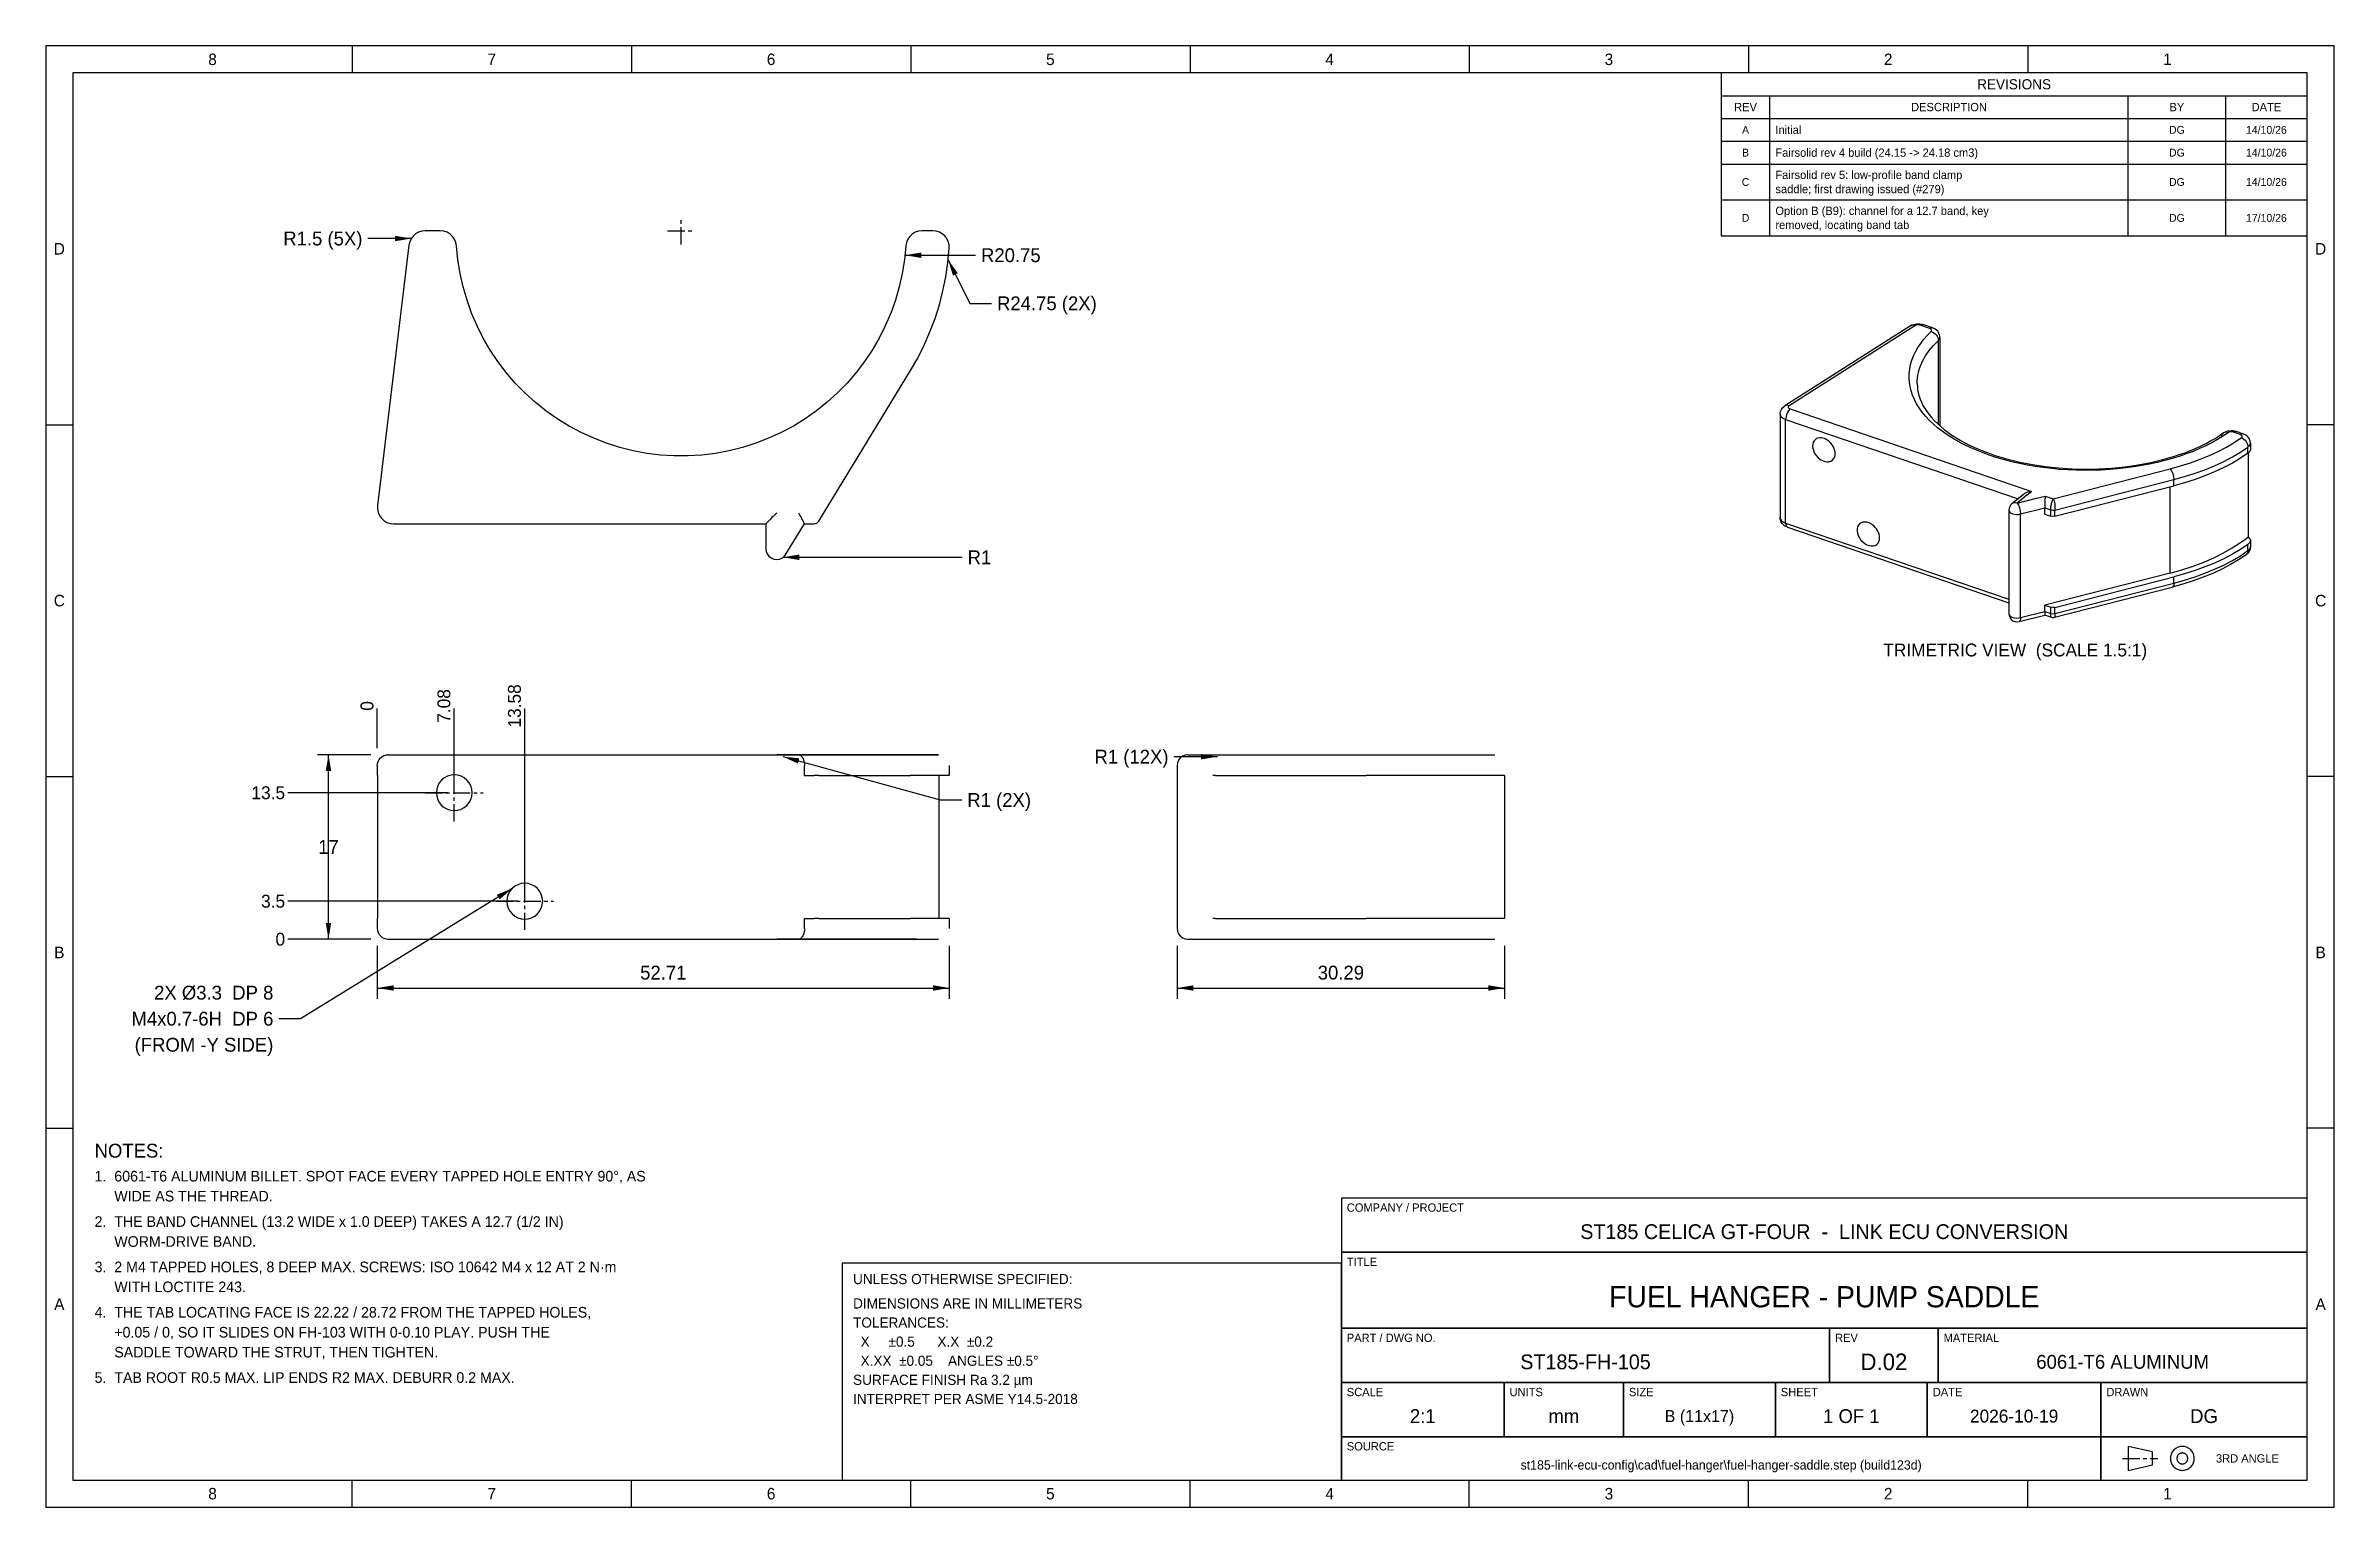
# Model space of a CAD drawing. Header units: millimetres. Extents: x 5 to 427, y 5 to 274.
import ezdxf
from ezdxf.enums import TextEntityAlignment as Align

# ---------------------------------------------------------------- set-up
doc = ezdxf.new("R2010")
doc.units = ezdxf.units.MM
doc.linetypes.add('CENTER', pattern=[5.08, 3.175, -0.635, 0.635, -0.635])
for name, color, linetype in [('BORDER', 7, 'CONTINUOUS'), ('CENTER', 1, 'CENTER'), ('DIM', 3, 'CONTINUOUS'), ('TANGENT', 7, 'CONTINUOUS'), ('TEXT', 7, 'Continuous'), ('THIN', 7, 'CONTINUOUS'), ('TITLE', 7, 'CONTINUOUS'), ('VISIBLE', 7, 'CONTINUOUS')]:
    doc.layers.add(name, color=color, linetype=linetype)

msp = doc.modelspace()

# ---------------------------------------------------------------- linework, layer by layer
at = {"layer": 'BORDER'}
msp.add_lwpolyline([(10, 10), (421.8, 10), (421.8, 269.4), (10, 269.4)], close=True, dxfattribs=at)
at = {"layer": 'CENTER'}
for points in [[(122.12, 237.79), (122.12, 242.79)], [(119.62, 240.29), (124.62, 240.29)], [(80.29, 131.41), (80.29, 142.01)], [(74.99, 136.71), (85.59, 136.71)], [(93.29, 111.41), (93.29, 122.01)], [(87.99, 116.71), (98.59, 116.71)], [(387.8, 14), (394.3, 14)]]:
    msp.add_lwpolyline(points, dxfattribs=at)
at = {"layer": 'DIM'}
for points in [[(72.37, 238.87), (68.37, 238.87), (64.37, 238.87)], [(163.38, 235.79), (172.38, 235.79), (176.38, 235.79)], [(171.33, 234.92), (175.33, 226.92), (179.33, 226.92)], [(140.91, 180.11), (169.91, 180.11), (173.91, 180.11)], [(66.11, 144.91), (66.11, 149.71), (66.11, 152.21)], [(80.28, 137.91), (80.28, 149.71), (80.28, 152.21)], [(93.28, 117.91), (93.28, 149.71), (93.28, 152.21)], [(64.91, 143.71), (55.11, 143.71)], [(57.11, 109.71), (57.11, 143.71)], [(140.85, 143.37), (169.85, 135.37), (173.85, 135.37)], [(220.94, 143.35), (216.94, 143.35), (212.94, 143.35)], [(79.09, 136.71), (52.11, 136.71), (49.61, 136.71)], [(90.95, 119.05), (51.95, 95.05), (47.95, 95.05)], [(92.09, 116.71), (52.11, 116.71), (49.61, 116.71)], [(64.91, 109.71), (52.11, 109.71), (49.61, 109.71)], [(64.91, 109.71), (55.11, 109.71)], [(66.11, 108.51), (66.11, 98.71)], [(171.53, 108.51), (171.53, 98.71)], [(213.53, 108.51), (213.53, 98.71)], [(273.89, 108.51), (273.89, 98.71)], [(66.11, 100.71), (171.53, 100.71)], [(213.53, 100.71), (273.89, 100.71)]]:
    msp.add_lwpolyline(points, dxfattribs=at)
for points in [[(72.37, 238.87), (69.37, 239.37), (69.37, 238.37)], [(163.38, 235.79), (166.38, 235.29), (166.38, 236.29)], [(171.33, 234.92), (172.22, 232.01), (173.12, 232.46)], [(140.91, 180.11), (143.91, 179.61), (143.91, 180.61)], [(57.11, 143.71), (56.61, 140.71), (57.61, 140.71)], [(220.94, 143.35), (217.94, 143.85), (217.94, 142.85)], [(140.85, 143.37), (143.61, 142.09), (143.88, 143.05)], [(90.95, 119.05), (88.14, 117.9), (88.66, 117.05)], [(57.11, 109.71), (57.61, 112.71), (56.61, 112.71)], [(66.11, 100.71), (69.11, 100.21), (69.11, 101.21)], [(171.53, 100.71), (168.53, 101.21), (168.53, 100.21)], [(213.53, 100.71), (216.53, 100.21), (216.53, 101.21)], [(273.89, 100.71), (270.89, 101.21), (270.89, 100.21)]]:
    msp.add_solid(points, dxfattribs=at)
at = {"layer": 'TANGENT'}
for points in [[(349.52, 222.8), (326.34, 208.04)], [(407.22, 203.07), (406.28, 202.44), (405.28, 201.82), (404.22, 201.23), (403.12, 200.67), (401.97, 200.14), (400.77, 199.63), (399.52, 199.16), (398.24, 198.71), (396.92, 198.3), (395.56, 197.93), (394.17, 197.58), (392.76, 197.27), (391.31, 197), (389.85, 196.77), (388.36, 196.57), (386.86, 196.4), (385.35, 196.28), (383.82, 196.19), (382.29, 196.14), (380.76, 196.13), (379.23, 196.16), (377.7, 196.22), (376.18, 196.32), (374.67, 196.46), (373.18, 196.64), (371.7, 196.85), (370.24, 197.1), (368.81, 197.39), (367.4, 197.71), (366.02, 198.07), (364.68, 198.46), (363.37, 198.88), (362.11, 199.34), (360.88, 199.83), (359.7, 200.34), (358.56, 200.89), (357.48, 201.46), (356.45, 202.06), (355.47, 202.68), (354.55, 203.33), (353.68, 204), (352.88, 204.69), (352.14, 205.4), (351.46, 206.13), (350.85, 206.87), (350.31, 207.63), (349.83, 208.4), (349.42, 209.18), (349.08, 209.97), (348.81, 210.77), (348.62, 211.58), (348.49, 212.38), (348.44, 213.19), (348.46, 214), (348.55, 214.81), (348.71, 215.62), (348.94, 216.42), (349.25, 217.22), (349.62, 218), (350.07, 218.78), (350.58, 219.54), (351.16, 220.29), (351.81, 221.03), (352.52, 221.75)], [(349.52, 222.8), (349.29, 222.87), (349.08, 222.89), (348.88, 222.87), (348.71, 222.79)], [(348.71, 222.79), (348.71, 222.79)], [(350.5, 222.87), (350.25, 222.93), (349.98, 222.93), (349.72, 222.89), (349.52, 222.8)], [(349.94, 212.12), (349.95, 212.64), (350, 213.15), (350.08, 213.67), (350.18, 214.19), (350.32, 214.71), (350.49, 215.22), (350.93, 216.23), (351.48, 217.23), (352.15, 218.21), (352.93, 219.16), (353.83, 220.09)], [(350.5, 222.87), (350.76, 223.02), (350.87, 223.04), (350.98, 223.02)], [(352.27, 222.27), (350.5, 222.87)], [(352.27, 222.27), (352.52, 222.42), (352.64, 222.44), (352.75, 222.42)], [(352.52, 221.75), (352.6, 221.89), (352.59, 222.04), (352.47, 222.17), (352.27, 222.27)], [(352.52, 221.75), (352.77, 221.65), (353.02, 221.5), (353.25, 221.32), (353.44, 221.1), (353.61, 220.86), (353.73, 220.61), (353.8, 220.34), (353.83, 220.09)], [(353.83, 220.09), (353.95, 220.22), (354.04, 220.37), (354.09, 220.52), (354.11, 220.67)], [(353.83, 204.58), (353.83, 220.09)], [(326.34, 208.04), (326.12, 208.11), (325.9, 208.14), (325.71, 208.11), (325.53, 208.03)], [(325.53, 208.03), (325.53, 208.03)], [(326.51, 207.45), (326.35, 207.3), (326.2, 207.1), (325.93, 206.61), (325.76, 206.05), (325.69, 205.51)], [(326.34, 208.04), (326.19, 207.89), (326.17, 207.81), (326.17, 207.73), (326.28, 207.57), (326.51, 207.45)], [(326.51, 207.45), (369.75, 192.69)], [(324.66, 206.51), (324.68, 206.37), (324.73, 206.22), (324.82, 206.08), (324.94, 205.95), (325.27, 205.7), (325.69, 205.51)], [(325.69, 205.51), (368.53, 190.89)], [(325.69, 186.42), (325.69, 205.51)], [(406.35, 203.02), (406.21, 202.89), (406.11, 202.72), (406.04, 202.51), (406.02, 202.28)], [(407.22, 203.07), (406.98, 203.14), (406.75, 203.16), (406.54, 203.12), (406.35, 203.02)], [(406.35, 203.02), (406.35, 203.02)], [(408.23, 203.17), (407.97, 203.23), (407.69, 203.23), (407.43, 203.17), (407.22, 203.07)], [(408.23, 203.17), (408.48, 203.32), (408.6, 203.33), (408.71, 203.32)], [(409.49, 202.74), (408.23, 203.17)], [(409.49, 202.74), (409.75, 202.88), (409.87, 202.9), (409.98, 202.89)], [(409.69, 202.17), (409.82, 202.32), (409.82, 202.48), (409.71, 202.63), (409.49, 202.74)], [(396.58, 196.42), (398.49, 196.95), (400.33, 197.53), (402.1, 198.18), (403.79, 198.88), (405.41, 199.63), (406.93, 200.43), (408.36, 201.28), (409.69, 202.17)], [(397.23, 194.44), (399.22, 194.98), (401.14, 195.59), (402.98, 196.26), (404.75, 196.99), (406.43, 197.78), (408.02, 198.61), (409.51, 199.49), (410.89, 200.42)], [(409.69, 202.17), (409.92, 202.05), (410.15, 201.89), (410.36, 201.69), (410.54, 201.46), (410.69, 201.21), (410.8, 200.95), (410.87, 200.68), (410.89, 200.42)], [(410.89, 200.42), (411.08, 200.59), (411.22, 200.76), (411.31, 200.94), (411.34, 201.13)], [(410.89, 199.28), (410.89, 200.42)], [(375.01, 190.9), (396.58, 196.42)], [(375.28, 188.82), (397.23, 194.44)], [(396.58, 196.42), (396.83, 196.05), (397.04, 195.55), (397.18, 194.98), (397.23, 194.44)], [(397.23, 193.29), (397.23, 194.44)], [(368.34, 190.07), (368.07, 190.14), (367.82, 190.14), (367.58, 190.08), (367.39, 189.96)], [(370.2, 191.6), (368.34, 190.07)], [(368.34, 190.07), (371.95, 191)], [(368.34, 190.07), (368.59, 189.7), (368.8, 189.2), (368.94, 188.63), (368.99, 188.09)], [(369.75, 192.69), (371.01, 192.26)], [(370.2, 191.6), (371.01, 192.26)], [(371.95, 191), (373.53, 191.4)], [(373.53, 191.4), (374.24, 191.16)], [(374.24, 191.16), (375.01, 190.9)], [(375.01, 190.9), (374.79, 190.52), (374.61, 189.99), (374.52, 189.41), (374.52, 189.12), (374.55, 188.84)], [(375.01, 190.9), (375.16, 190.51), (375.28, 189.97), (375.33, 189.38), (375.28, 188.82)], [(396.58, 177.2), (396.58, 193.12)], [(324.66, 187.42), (324.68, 187.27), (324.73, 187.13), (324.82, 186.99), (324.94, 186.85), (325.27, 186.61), (325.69, 186.42)], [(325.69, 186.42), (366.84, 172.38)], [(325.69, 186.42), (325.72, 186.15), (325.78, 185.92), (325.89, 185.76), (326.02, 185.67)], [(366.84, 188.8), (366.89, 188.6), (367.03, 188.42), (367.25, 188.25), (367.54, 188.13), (367.88, 188.04), (368.26, 188.01), (368.63, 188.02), (368.99, 188.09)], [(368.99, 188.09), (373.43, 189.22)], [(368.99, 168.99), (368.99, 188.09)], [(373.43, 189.22), (374.55, 188.84)], [(374.55, 187.69), (374.55, 188.84)], [(375.28, 187.67), (375.28, 188.82)], [(410.89, 181.33), (410.89, 182.48)], [(410.89, 181.33), (411.08, 181.49), (411.22, 181.67), (411.31, 181.85), (411.34, 182.04)], [(397.23, 175.34), (399.22, 175.89), (401.14, 176.5), (402.98, 177.17), (404.75, 177.9), (406.43, 178.68), (408.02, 179.52), (409.51, 180.4), (410.89, 181.33)], [(410.89, 181.33), (410.87, 181.1), (410.81, 180.89), (410.7, 180.72), (410.56, 180.58)], [(410.56, 180.58), (410.56, 180.58)], [(375.28, 169.72), (397.23, 175.34)], [(397.23, 175.34), (397.22, 175.06), (397.16, 174.83), (397.07, 174.68), (396.95, 174.6)], [(397.23, 175.34), (397.23, 176.49)], [(366.84, 169.71), (366.89, 169.51), (367.03, 169.32), (367.25, 169.16), (367.54, 169.03), (367.88, 168.95), (368.26, 168.91), (368.63, 168.93), (368.99, 168.99)], [(368.99, 168.99), (368.97, 168.71), (368.92, 168.48), (368.83, 168.33), (368.71, 168.25)], [(368.99, 168.99), (373.43, 170.13)], [(373.43, 170.13), (374.55, 169.75)], [(374.55, 169.75), (374.52, 169.49), (374.53, 169.28), (374.58, 169.14), (374.67, 169.07)], [(374.55, 169.75), (374.55, 170.89)], [(374.67, 169.07), (374.67, 169.06)], [(375.24, 169.04), (375.23, 169.04)], [(375.28, 169.72), (375.32, 169.45), (375.33, 169.24), (375.29, 169.1), (375.24, 169.04)], [(375.28, 169.72), (375.28, 170.87)]]:
    msp.add_lwpolyline(points, dxfattribs=at)
at = {"layer": 'THIN'}
for points in [[(5, 5), (426.8, 5), (426.8, 274.4), (5, 274.4)], [(243.8, 52), (421.8, 52), (421.8, 62), (243.8, 62)], [(243.8, 38), (421.8, 38), (421.8, 52), (243.8, 52)], [(243.8, 28), (333.8, 28), (333.8, 38), (243.8, 38)], [(333.8, 28), (353.8, 28), (353.8, 38), (333.8, 38)], [(353.8, 28), (421.8, 28), (421.8, 38), (353.8, 38)], [(243.8, 18), (273.8, 18), (273.8, 28), (243.8, 28)], [(273.8, 18), (295.8, 18), (295.8, 28), (273.8, 28)], [(295.8, 18), (323.8, 18), (323.8, 28), (295.8, 28)], [(323.8, 18), (351.8, 18), (351.8, 28), (323.8, 28)], [(351.8, 18), (383.8, 18), (383.8, 28), (351.8, 28)], [(383.8, 18), (421.8, 18), (421.8, 28), (383.8, 28)], [(243.8, 10), (383.8, 10), (383.8, 18), (243.8, 18)], [(383.8, 10), (421.8, 10), (421.8, 18), (383.8, 18)], [(388.8, 11.8), (393.3, 12.8), (393.3, 15.2), (388.8, 16.2)]]:
    msp.add_lwpolyline(points, close=True, dxfattribs=at)
for points in [[(61.48, 274.4), (61.48, 269.4)], [(112.95, 274.4), (112.95, 269.4)], [(164.43, 274.4), (164.43, 269.4)], [(215.9, 274.4), (215.9, 269.4)], [(267.38, 274.4), (267.38, 269.4)], [(318.85, 274.4), (318.85, 269.4)], [(370.32, 274.4), (370.32, 269.4)], [(313.8, 265.2), (421.8, 265.2)], [(322.8, 239.36), (322.8, 265.2)], [(388.8, 239.36), (388.8, 265.2)], [(406.8, 239.36), (406.8, 265.2)], [(313.8, 261), (421.8, 261)], [(313.8, 256.8), (421.8, 256.8)], [(313.8, 252.6), (421.8, 252.6)], [(313.8, 245.98), (421.8, 245.98)], [(5, 204.55), (10, 204.55)], [(426.8, 204.55), (421.8, 204.55)], [(5, 139.7), (10, 139.7)], [(426.8, 139.7), (421.8, 139.7)], [(5, 74.85), (10, 74.85)], [(426.8, 74.85), (421.8, 74.85)], [(401, 14), (400.99, 14.19), (400.97, 14.38), (400.93, 14.57), (400.87, 14.75), (400.79, 14.93), (400.71, 15.1), (400.6, 15.26), (400.49, 15.41), (400.36, 15.56), (400.21, 15.69), (400.06, 15.8), (399.9, 15.91), (399.73, 15.99), (399.55, 16.07), (399.37, 16.13), (399.18, 16.17), (398.99, 16.19), (398.8, 16.2), (398.61, 16.19), (398.42, 16.17), (398.23, 16.13), (398.05, 16.07), (397.87, 15.99), (397.7, 15.91), (397.54, 15.8), (397.39, 15.69), (397.24, 15.56), (397.11, 15.41), (397, 15.26), (396.89, 15.1), (396.81, 14.93), (396.73, 14.75), (396.67, 14.57), (396.63, 14.38), (396.61, 14.19), (396.6, 14), (396.61, 13.81), (396.63, 13.62), (396.67, 13.43), (396.73, 13.25), (396.81, 13.07), (396.89, 12.9), (397, 12.74), (397.11, 12.59), (397.24, 12.44), (397.39, 12.31), (397.54, 12.2), (397.7, 12.09), (397.87, 12.01), (398.05, 11.93), (398.23, 11.87), (398.42, 11.83), (398.61, 11.81), (398.8, 11.8), (398.99, 11.81), (399.18, 11.83), (399.37, 11.87), (399.55, 11.93), (399.73, 12.01), (399.9, 12.09), (400.06, 12.2), (400.21, 12.31), (400.36, 12.44), (400.49, 12.59), (400.6, 12.74), (400.71, 12.9), (400.79, 13.07), (400.87, 13.25), (400.93, 13.43), (400.97, 13.62), (400.99, 13.81), (401, 14)], [(399.8, 14), (399.8, 14.09), (399.78, 14.17), (399.77, 14.26), (399.74, 14.34), (399.71, 14.42), (399.67, 14.5), (399.62, 14.57), (399.57, 14.64), (399.51, 14.71), (399.44, 14.77), (399.37, 14.82), (399.3, 14.87), (399.22, 14.91), (399.14, 14.94), (399.06, 14.97), (398.97, 14.98), (398.89, 15), (398.8, 15), (398.71, 15), (398.63, 14.98), (398.54, 14.97), (398.46, 14.94), (398.38, 14.91), (398.3, 14.87), (398.23, 14.82), (398.16, 14.77), (398.09, 14.71), (398.03, 14.64), (397.98, 14.57), (397.93, 14.5), (397.89, 14.42), (397.86, 14.34), (397.83, 14.26), (397.82, 14.17), (397.8, 14.09), (397.8, 14), (397.8, 13.91), (397.82, 13.83), (397.83, 13.74), (397.86, 13.66), (397.89, 13.58), (397.93, 13.5), (397.98, 13.43), (398.03, 13.36), (398.09, 13.29), (398.16, 13.23), (398.23, 13.18), (398.3, 13.13), (398.38, 13.09), (398.46, 13.06), (398.54, 13.03), (398.63, 13.02), (398.71, 13), (398.8, 13), (398.89, 13), (398.97, 13.02), (399.06, 13.03), (399.14, 13.06), (399.22, 13.09), (399.3, 13.13), (399.37, 13.18), (399.44, 13.23), (399.51, 13.29), (399.57, 13.36), (399.62, 13.43), (399.67, 13.5), (399.71, 13.58), (399.74, 13.66), (399.77, 13.74), (399.78, 13.83), (399.8, 13.91), (399.8, 14)], [(61.48, 5), (61.48, 10)], [(112.95, 5), (112.95, 10)], [(164.43, 5), (164.43, 10)], [(215.9, 5), (215.9, 10)], [(267.38, 5), (267.38, 10)], [(318.85, 5), (318.85, 10)], [(370.32, 5), (370.32, 10)]]:
    msp.add_lwpolyline(points, dxfattribs=at)
at = {"layer": 'TITLE'}
for points in [[(313.8, 239.36), (421.8, 239.36), (421.8, 269.4), (313.8, 269.4)], [(243.8, 10), (421.8, 10), (421.8, 62), (243.8, 62)], [(151.8, 10), (243.8, 10), (243.8, 50), (151.8, 50)]]:
    msp.add_lwpolyline(points, close=True, dxfattribs=at)
at = {"layer": 'VISIBLE'}
for points in [[(71.94, 237.65), (66.13, 189.65)], [(74.92, 240.29), (74.3, 240.22), (73.71, 240.03), (73.17, 239.72), (72.71, 239.31), (72.34, 238.81), (72.08, 238.25), (71.94, 237.65)], [(77.72, 240.29), (74.92, 240.29)], [(80.71, 237.49), (80.6, 238.12), (80.36, 238.72), (79.99, 239.24), (79.52, 239.68), (78.97, 240.01), (78.36, 240.22), (77.72, 240.29)], [(163.53, 237.49), (163.28, 234.95), (162.87, 232.44), (162.31, 229.96), (161.61, 227.51), (160.75, 225.11), (159.74, 222.77), (158.6, 220.5), (157.32, 218.3), (155.9, 216.18), (154.36, 214.16), (152.7, 212.23), (150.92, 210.41), (149.03, 208.7), (147.05, 207.11), (144.97, 205.64), (142.8, 204.3), (140.55, 203.1), (138.24, 202.04), (135.86, 201.13), (133.43, 200.36), (130.96, 199.74), (128.46, 199.27), (125.93, 198.96), (123.39, 198.81), (120.85, 198.81), (118.31, 198.96), (115.78, 199.27), (113.28, 199.74), (110.81, 200.36), (108.38, 201.13), (106, 202.04), (103.69, 203.1), (101.44, 204.3), (99.28, 205.64), (97.19, 207.11), (95.21, 208.7), (93.32, 210.41), (91.54, 212.23), (89.88, 214.16), (88.34, 216.18), (86.92, 218.3), (85.64, 220.5), (84.5, 222.77), (83.49, 225.11), (82.64, 227.51), (81.93, 229.96), (81.37, 232.44), (80.96, 234.95), (80.71, 237.49)], [(166.52, 240.29), (165.88, 240.22), (165.27, 240.01), (164.72, 239.68), (164.25, 239.25), (163.88, 238.72), (163.64, 238.12), (163.53, 237.49)], [(164.4, 214.54), (165.72, 216.84), (166.91, 219.21), (167.97, 221.64), (168.91, 224.12), (169.71, 226.65), (170.37, 229.22), (170.89, 231.82), (171.28, 234.45), (171.52, 237.09)], [(168.52, 240.29), (166.52, 240.29)], [(171.52, 237.09), (171.49, 237.7), (171.35, 238.3), (171.08, 238.85), (170.71, 239.34), (170.25, 239.74), (169.72, 240.04), (169.13, 240.22), (168.52, 240.29)], [(348.71, 222.79), (325.53, 208.03)], [(348.71, 222.79), (348.97, 222.93), (349.25, 223.04), (349.53, 223.11), (349.82, 223.15), (350.41, 223.15), (350.7, 223.1), (350.98, 223.02)], [(352.75, 222.42), (350.98, 223.02)], [(354.11, 220.67), (354.1, 220.89), (354.05, 221.12), (353.88, 221.53), (353.71, 221.77), (353.52, 221.97), (353.16, 222.24), (352.75, 222.42)], [(354.11, 220.67), (354.11, 204.33)], [(147.48, 186.77), (164.4, 214.54)], [(349.94, 212.12), (349.96, 211.55), (350.02, 210.97), (350.13, 210.4), (350.28, 209.83), (350.47, 209.26), (350.71, 208.69), (351, 208.11), (351.33, 207.54), (351.7, 206.97), (352.12, 206.41), (352.59, 205.85), (353.1, 205.29), (353.66, 204.74), (354.26, 204.2), (354.9, 203.67), (355.59, 203.16), (356.31, 202.65), (357.08, 202.16), (357.88, 201.68), (358.73, 201.22), (359.6, 200.77), (360.52, 200.35), (362.44, 199.55), (364.48, 198.82), (366.63, 198.19), (368.86, 197.64), (371.18, 197.19), (373.55, 196.83), (375.98, 196.57), (378.43, 196.41), (380.9, 196.36), (383.37, 196.4), (385.83, 196.55), (388.26, 196.79), (390.64, 197.14), (392.97, 197.58), (395.21, 198.11), (397.37, 198.74), (399.43, 199.45), (401.37, 200.24), (402.29, 200.66), (403.17, 201.1), (404.02, 201.56), (404.84, 202.03), (405.62, 202.52), (406.35, 203.02)], [(324.66, 206.51), (324.68, 206.74), (324.72, 206.96), (324.9, 207.38), (325.18, 207.75), (325.53, 208.03)], [(324.66, 206.51), (324.66, 187.42)], [(406.35, 203.02), (406.62, 203.19), (406.9, 203.31), (407.2, 203.39), (407.5, 203.44), (407.81, 203.46), (408.11, 203.45), (408.42, 203.4), (408.71, 203.32)], [(409.98, 202.89), (408.71, 203.32)], [(411.34, 201.13), (411.32, 201.36), (411.28, 201.58), (411.1, 202), (410.94, 202.24), (410.74, 202.44), (410.38, 202.7), (409.98, 202.89)], [(331.17, 201.84), (330.93, 201.59), (330.77, 201.27), (330.68, 200.9), (330.66, 200.49), (330.73, 200.06), (330.88, 199.63), (331.09, 199.2), (331.37, 198.81), (331.71, 198.46), (332.08, 198.16), (332.48, 197.93), (332.88, 197.78), (333.29, 197.71), (333.67, 197.73), (334.01, 197.83), (334.31, 198.01)], [(334.82, 199.22), (334.79, 199.54), (334.72, 199.88), (334.61, 200.21), (334.45, 200.54), (334.25, 200.86), (334.02, 201.15), (333.75, 201.42), (333.47, 201.65), (333.16, 201.84), (332.85, 201.99), (332.54, 202.09), (332.23, 202.14), (331.93, 202.14), (331.65, 202.09), (331.39, 201.99), (331.17, 201.84)], [(334.31, 198.01), (334.53, 198.24), (334.69, 198.53), (334.79, 198.86), (334.82, 199.22)], [(410.89, 199.28), (409.51, 198.35), (408.02, 197.46), (406.43, 196.63), (404.75, 195.85), (402.98, 195.12), (401.14, 194.45), (399.22, 193.84), (397.23, 193.29)], [(411.34, 199.99), (411.31, 199.8), (411.22, 199.61), (411.08, 199.44), (410.89, 199.28)], [(410.91, 199.29), (410.91, 183.88)], [(411.34, 201.13), (411.34, 199.99)], [(367.39, 189.96), (367.16, 189.72), (366.98, 189.44), (366.88, 189.13), (366.84, 188.8)], [(369.45, 191.65), (367.39, 189.96)], [(371.01, 192.26), (370.88, 192.25), (370.76, 192.23), (370.63, 192.2), (370.51, 192.17), (370.39, 192.13), (370.27, 192.1), (370.15, 192.05), (370.04, 192), (369.93, 191.95), (369.82, 191.9), (369.72, 191.84), (369.62, 191.78), (369.53, 191.71), (369.45, 191.65)], [(373.53, 191.4), (373.52, 191.29), (373.51, 191.17), (373.5, 191.03), (373.49, 190.88), (373.48, 190.72), (373.47, 190.56), (373.46, 190.39), (373.45, 190.21), (373.44, 190.04), (373.44, 189.86), (373.43, 189.69), (373.43, 189.53), (373.43, 189.37), (373.43, 189.22)], [(375.28, 187.67), (397.23, 193.29)], [(66.13, 189.65), (66.12, 189.01), (66.24, 188.39), (66.49, 187.81), (66.86, 187.3), (67.33, 186.87), (67.87, 186.55), (68.48, 186.35), (69.11, 186.29)], [(69.11, 186.29), (137.72, 186.29)], [(139.72, 188.29), (139.5, 188.06), (139.28, 187.84), (139.06, 187.63), (138.85, 187.42), (138.66, 187.22), (138.47, 187.04), (138.31, 186.87), (138.16, 186.72), (138.03, 186.59), (137.92, 186.48), (137.83, 186.4), (137.77, 186.34), (137.73, 186.3), (137.72, 186.29)], [(137.72, 186.29), (137.72, 181.71)], [(141.43, 180.67), (144.85, 186.29)], [(141.43, 180.67), (144.85, 186.29)], [(143.72, 188.29), (143.85, 188.06), (143.97, 187.84), (144.09, 187.63), (144.21, 187.42), (144.32, 187.22), (144.42, 187.04), (144.52, 186.87), (144.6, 186.72), (144.67, 186.59), (144.74, 186.48), (144.78, 186.4), (144.82, 186.34), (144.84, 186.3), (144.85, 186.29)], [(144.85, 186.29), (146.63, 186.29)], [(144.85, 186.29), (146.63, 186.29)], [(146.63, 186.29), (146.88, 186.32), (147.12, 186.41), (147.32, 186.57), (147.48, 186.77)], [(326.02, 185.67), (325.75, 185.78), (325.5, 185.92), (325.27, 186.1), (325.06, 186.32), (324.89, 186.56), (324.77, 186.84), (324.69, 187.12), (324.66, 187.42)], [(326.02, 185.67), (366.84, 171.74)], [(339.36, 186.32), (339.13, 186.06), (338.96, 185.74), (338.87, 185.37), (338.86, 184.96), (338.92, 184.54), (339.07, 184.1), (339.29, 183.68), (339.57, 183.28), (339.9, 182.93), (340.27, 182.64), (340.67, 182.41), (341.08, 182.26), (341.48, 182.19), (341.86, 182.21), (342.2, 182.31), (342.5, 182.49)], [(343.01, 183.69), (342.99, 184.02), (342.92, 184.35), (342.8, 184.69), (342.64, 185.02), (342.44, 185.33), (342.21, 185.62), (341.95, 185.89), (341.66, 186.12), (341.36, 186.31), (341.04, 186.46), (340.73, 186.56), (340.42, 186.61), (340.12, 186.61), (339.84, 186.56), (339.59, 186.46), (339.36, 186.32)], [(366.84, 188.8), (366.84, 169.71)], [(373.43, 188.08), (373.43, 189.22)], [(373.43, 188.08), (374.55, 187.69)], [(374.55, 188.84), (374.91, 188.78), (375.28, 188.82)], [(375.28, 187.67), (374.91, 187.63), (374.55, 187.69)], [(137.72, 181.71), (137.79, 181.2), (137.98, 180.72), (138.3, 180.31), (138.7, 179.99), (139.18, 179.79), (139.69, 179.71), (140.21, 179.77), (140.69, 179.96), (141.1, 180.27), (141.43, 180.67)], [(342.5, 182.49), (342.72, 182.72), (342.88, 183), (342.98, 183.33), (343.01, 183.69)], [(396.58, 177.2), (398.72, 177.8), (400.78, 178.47), (402.74, 179.21), (404.61, 180.02), (406.37, 180.9), (408.01, 181.84), (409.53, 182.83), (410.24, 183.35), (410.91, 183.88)], [(410.89, 182.48), (409.51, 181.55), (408.02, 180.66), (406.43, 179.83), (404.75, 179.04), (402.98, 178.32), (401.14, 177.65), (399.22, 177.04), (397.23, 176.49)], [(411.34, 182.04), (411.32, 181.81), (411.28, 181.59), (411.1, 181.17), (410.86, 180.85), (410.56, 180.58)], [(411.34, 183.19), (411.31, 183), (411.22, 182.81), (411.08, 182.64), (410.89, 182.48)], [(410.91, 183.88), (411.09, 183.72), (411.23, 183.55), (411.31, 183.37), (411.34, 183.19)], [(411.34, 183.19), (411.34, 182.04)], [(396.58, 177.2), (373.43, 171.27)], [(410.56, 180.58), (409.16, 179.65), (407.67, 178.76), (406.08, 177.92), (404.41, 177.14), (402.65, 176.42), (400.82, 175.75), (398.92, 175.15), (396.95, 174.6)], [(375.24, 169.04), (396.95, 174.6)], [(375.28, 170.87), (397.23, 176.49)], [(366.84, 169.71), (366.89, 169.32), (367.04, 168.96), (367.27, 168.65), (367.58, 168.41), (367.94, 168.26), (368.32, 168.21), (368.71, 168.25)], [(368.71, 168.25), (373.47, 169.47)], [(373.43, 170.13), (373.43, 171.27)], [(373.43, 171.27), (374.55, 170.89)], [(373.43, 170.13), (373.43, 170.05), (373.43, 169.97), (373.43, 169.89), (373.43, 169.83), (373.43, 169.76), (373.44, 169.7), (373.44, 169.65), (373.44, 169.61), (373.45, 169.57), (373.45, 169.54), (373.46, 169.51), (373.46, 169.49), (373.47, 169.48), (373.47, 169.47)], [(373.47, 169.47), (373.47, 169.47), (373.47, 169.47), (373.47, 169.47), (373.47, 169.47), (373.47, 169.47), (373.47, 169.47), (373.47, 169.47), (373.47, 169.47), (373.47, 169.47), (373.47, 169.47), (373.47, 169.47), (373.47, 169.47), (373.47, 169.47), (373.47, 169.47)], [(373.47, 169.47), (373.76, 169.38)], [(373.76, 169.38), (374.67, 169.07)], [(375.28, 170.87), (374.91, 170.83), (374.55, 170.89)], [(374.55, 169.75), (374.91, 169.68), (375.28, 169.72)], [(374.67, 169.07), (374.75, 169.04), (374.84, 169.02), (375.01, 169.01), (375.07, 169.01), (375.14, 169.02), (375.24, 169.04)], [(66.11, 141.71), (66.15, 142.1), (66.26, 142.48), (66.45, 142.83), (66.69, 143.13), (67, 143.38), (67.34, 143.56), (67.72, 143.68), (68.11, 143.71)], [(68.11, 143.71), (68.12, 143.71), (68.13, 143.71), (68.17, 143.71), (68.21, 143.71), (68.26, 143.71), (68.33, 143.71), (68.4, 143.71), (68.49, 143.71), (68.58, 143.71), (68.68, 143.71), (68.78, 143.71), (68.89, 143.71), (69, 143.71), (69.11, 143.71)], [(69.11, 143.71), (137.72, 143.71)], [(137.72, 143.71), (139.72, 143.71)], [(165.52, 143.71), (165.17, 143.71), (164.55, 143.71), (163.68, 143.71), (162.55, 143.71), (161.19, 143.71), (159.58, 143.71), (157.76, 143.71), (155.71, 143.71), (153.47, 143.71), (151.04, 143.71), (148.43, 143.71), (145.66, 143.71), (142.76, 143.71), (139.72, 143.71)], [(139.72, 143.71), (142.51, 143.71)], [(142.51, 143.71), (143.73, 143.71)], [(143.73, 143.71), (144.85, 143.71)], [(143.73, 143.71), (143.85, 143.7), (143.98, 143.66), (144.1, 143.6), (144.21, 143.52), (144.32, 143.41), (144.43, 143.28), (144.52, 143.13), (144.61, 142.96), (144.68, 142.78), (144.74, 142.58), (144.79, 142.37), (144.82, 142.16), (144.84, 141.94), (144.85, 141.71)], [(144.85, 143.71), (146.07, 143.71)], [(146.07, 143.71), (162.69, 143.71)], [(162.69, 143.71), (163.52, 143.71), (164.3, 143.71), (165.02, 143.71), (165.7, 143.71), (166.33, 143.71), (166.9, 143.71), (167.42, 143.71), (167.89, 143.71), (168.3, 143.71), (168.65, 143.71), (168.96, 143.71), (169.2, 143.71), (169.39, 143.71), (169.52, 143.71)], [(166.52, 143.71), (166.42, 143.71), (166.31, 143.71), (166.21, 143.71), (166.11, 143.71), (166.01, 143.71), (165.92, 143.71), (165.84, 143.71), (165.77, 143.71), (165.7, 143.71), (165.64, 143.71), (165.6, 143.71), (165.56, 143.71), (165.54, 143.71), (165.52, 143.71)], [(168.53, 143.71), (166.52, 143.71)], [(169.53, 143.71), (169.52, 143.71), (169.5, 143.71), (169.47, 143.71), (169.43, 143.71), (169.37, 143.71), (169.31, 143.71), (169.23, 143.71), (169.15, 143.71), (169.06, 143.71), (168.96, 143.71), (168.86, 143.71), (168.75, 143.71), (168.64, 143.71), (168.53, 143.71)], [(215.53, 143.71), (215.01, 143.65), (214.53, 143.45), (214.11, 143.13), (213.79, 142.71), (213.59, 142.23), (213.53, 141.71)], [(215.53, 143.71), (220.1, 143.71)], [(220.1, 143.71), (222.1, 143.71)], [(222.1, 143.71), (249.39, 143.71)], [(249.39, 143.71), (250.8, 143.71), (252.24, 143.71), (253.71, 143.71), (255.2, 143.71), (256.71, 143.71), (258.25, 143.71), (259.8, 143.71), (261.37, 143.71), (262.95, 143.71), (264.55, 143.71), (266.16, 143.71), (267.78, 143.71), (269.4, 143.71), (271.03, 143.71)], [(271.03, 143.71), (271.15, 143.71), (271.27, 143.71), (271.38, 143.71), (271.49, 143.71), (271.6, 143.71), (271.69, 143.71), (271.78, 143.71), (271.86, 143.71), (271.93, 143.71), (271.99, 143.71), (272.04, 143.71), (272.07, 143.71), (272.09, 143.71), (272.1, 143.71)], [(66.11, 141.71), (66.11, 139.91)], [(66.14, 139.91), (66.14, 139.91), (66.13, 139.91), (66.13, 139.91), (66.13, 139.91), (66.12, 139.91), (66.12, 139.91), (66.12, 139.91), (66.12, 139.91), (66.11, 139.91), (66.11, 139.91), (66.11, 139.91), (66.11, 139.91), (66.11, 139.91), (66.11, 139.91)], [(66.14, 139.91), (66.14, 113.51)], [(83.59, 136.71), (83.52, 137.36), (83.34, 137.98), (83.03, 138.55), (82.62, 139.05), (82.12, 139.46), (81.55, 139.76), (80.93, 139.95), (80.29, 140.01), (79.64, 139.95), (79.02, 139.76), (78.45, 139.46), (77.95, 139.05), (77.54, 138.55), (77.24, 137.98), (77.05, 137.36), (76.99, 136.71), (77.05, 136.07), (77.24, 135.45), (77.54, 134.88), (77.95, 134.38), (78.45, 133.97), (79.02, 133.67), (79.64, 133.48), (80.29, 133.41), (80.93, 133.48), (81.55, 133.67), (82.12, 133.97), (82.62, 134.38), (83.03, 134.88), (83.34, 135.45), (83.52, 136.07), (83.59, 136.71)], [(83.59, 136.71), (83.52, 137.36), (83.34, 137.98), (83.03, 138.55), (82.62, 139.05), (82.12, 139.46), (81.55, 139.76), (80.93, 139.95), (80.29, 140.01)], [(144.85, 139.91), (144.85, 141.71)], [(144.85, 139.91), (146.63, 139.91)], [(147.48, 139.91), (147.44, 139.91), (147.4, 139.91), (147.35, 139.91), (147.3, 139.91), (147.24, 139.91), (147.18, 139.91), (147.12, 139.91), (147.06, 139.91), (146.99, 139.91), (146.92, 139.91), (146.85, 139.91), (146.78, 139.91), (146.7, 139.91), (146.63, 139.91)], [(147.48, 139.91), (164.4, 139.91)], [(171.52, 139.91), (171.38, 139.91), (171.18, 139.91), (170.93, 139.91), (170.61, 139.91), (170.24, 139.91), (169.81, 139.91), (169.33, 139.91), (168.79, 139.91), (168.19, 139.91), (167.54, 139.91), (166.83, 139.91), (166.07, 139.91), (165.26, 139.91), (164.4, 139.91)], [(169.62, 139.91), (169.62, 113.51)], [(171.53, 139.91), (171.53, 139.91), (171.53, 139.91), (171.53, 139.91), (171.53, 139.91), (171.53, 139.91), (171.53, 139.91), (171.53, 139.91), (171.52, 139.91), (171.52, 139.91), (171.52, 139.91), (171.52, 139.91), (171.52, 139.91), (171.52, 139.91), (171.52, 139.91)], [(171.53, 141.71), (171.53, 139.91)], [(213.53, 141.71), (213.53, 111.71)], [(220.58, 139.91), (220.52, 139.91), (220.46, 139.91), (220.4, 139.91), (220.35, 139.91), (220.31, 139.91), (220.26, 139.91), (220.23, 139.91), (220.19, 139.91), (220.16, 139.91), (220.14, 139.91), (220.12, 139.91), (220.11, 139.91), (220.1, 139.91), (220.1, 139.91)], [(220.58, 139.91), (248.35, 139.91)], [(270.91, 139.91), (269.2, 139.91), (267.51, 139.91), (265.82, 139.91), (264.15, 139.91), (262.48, 139.91), (260.83, 139.91), (259.2, 139.91), (257.58, 139.91), (255.98, 139.91), (254.4, 139.91), (252.85, 139.91), (251.32, 139.91), (249.82, 139.91), (248.35, 139.91)], [(273.89, 139.91), (273.78, 139.91), (273.65, 139.91), (273.5, 139.91), (273.33, 139.91), (273.14, 139.91), (272.93, 139.91), (272.71, 139.91), (272.47, 139.91), (272.23, 139.91), (271.97, 139.91), (271.71, 139.91), (271.44, 139.91), (271.18, 139.91), (270.91, 139.91)], [(273.89, 139.91), (273.89, 113.51)], [(80.29, 133.41), (80.93, 133.48), (81.55, 133.67), (82.12, 133.97), (82.62, 134.38), (83.03, 134.88), (83.34, 135.45), (83.52, 136.07), (83.59, 136.71)], [(96.59, 116.71), (96.52, 117.36), (96.34, 117.98), (96.03, 118.55), (95.62, 119.05), (95.12, 119.46), (94.55, 119.76), (93.93, 119.95), (93.29, 120.01), (92.64, 119.95), (92.02, 119.76), (91.45, 119.46), (90.95, 119.05), (90.54, 118.55), (90.24, 117.98), (90.05, 117.36), (89.99, 116.71), (90.05, 116.07), (90.24, 115.45), (90.54, 114.88), (90.95, 114.38), (91.45, 113.97), (92.02, 113.67), (92.64, 113.48), (93.29, 113.41), (93.93, 113.48), (94.55, 113.67), (95.12, 113.97), (95.62, 114.38), (96.03, 114.88), (96.34, 115.45), (96.52, 116.07), (96.59, 116.71)], [(96.59, 116.71), (96.52, 117.36), (96.34, 117.98), (96.03, 118.55), (95.62, 119.05), (95.12, 119.46), (94.55, 119.76), (93.93, 119.95), (93.29, 120.01)], [(93.29, 113.41), (93.93, 113.48), (94.55, 113.67), (95.12, 113.97), (95.62, 114.38), (96.03, 114.88), (96.34, 115.45), (96.52, 116.07), (96.59, 116.71)], [(66.14, 113.51), (66.14, 113.51), (66.13, 113.51), (66.13, 113.51), (66.13, 113.51), (66.12, 113.51), (66.12, 113.51), (66.12, 113.51), (66.12, 113.51), (66.11, 113.51), (66.11, 113.51), (66.11, 113.51), (66.11, 113.51), (66.11, 113.51), (66.11, 113.51)], [(66.11, 113.51), (66.11, 111.71)], [(66.11, 111.71), (66.15, 111.32), (66.26, 110.95), (66.45, 110.6), (66.69, 110.3), (67, 110.05), (67.34, 109.87), (67.72, 109.75), (68.11, 109.71)], [(68.11, 109.71), (68.12, 109.71), (68.13, 109.71), (68.17, 109.71), (68.21, 109.71), (68.26, 109.71), (68.33, 109.71), (68.4, 109.71), (68.49, 109.71), (68.58, 109.71), (68.68, 109.71), (68.78, 109.71), (68.89, 109.71), (69, 109.71), (69.11, 109.71)], [(69.11, 109.71), (137.72, 109.71)], [(137.72, 109.71), (139.72, 109.71)], [(139.72, 109.71), (142.51, 109.71)], [(165.52, 109.71), (165.17, 109.71), (164.55, 109.71), (163.68, 109.71), (162.55, 109.71), (161.19, 109.71), (159.58, 109.71), (157.76, 109.71), (155.71, 109.71), (153.47, 109.71), (151.04, 109.71), (148.43, 109.71), (145.66, 109.71), (142.76, 109.71), (139.72, 109.71)], [(142.51, 109.71), (143.73, 109.71)], [(144.85, 111.71), (144.84, 111.49), (144.82, 111.27), (144.79, 111.05), (144.74, 110.85), (144.68, 110.65), (144.61, 110.47), (144.52, 110.3), (144.43, 110.15), (144.32, 110.02), (144.21, 109.91), (144.1, 109.83), (143.98, 109.76), (143.85, 109.73), (143.73, 109.71)], [(143.73, 109.71), (144.85, 109.71)], [(144.85, 111.71), (144.85, 113.51)], [(144.85, 113.51), (146.63, 113.51)], [(144.85, 109.71), (146.07, 109.71)], [(146.07, 109.71), (162.69, 109.71)], [(147.48, 113.51), (147.44, 113.51), (147.4, 113.51), (147.35, 113.51), (147.3, 113.51), (147.24, 113.51), (147.18, 113.51), (147.12, 113.51), (147.06, 113.51), (146.99, 113.51), (146.92, 113.51), (146.85, 113.51), (146.78, 113.51), (146.7, 113.51), (146.63, 113.51)], [(147.48, 113.51), (164.4, 113.51)], [(162.69, 109.71), (163.52, 109.71), (164.3, 109.71), (165.02, 109.71), (165.7, 109.71), (166.33, 109.71), (166.9, 109.71), (167.42, 109.71), (167.89, 109.71), (168.3, 109.71), (168.65, 109.71), (168.96, 109.71), (169.2, 109.71), (169.39, 109.71), (169.52, 109.71)], [(171.52, 113.51), (171.38, 113.51), (171.18, 113.51), (170.93, 113.51), (170.61, 113.51), (170.24, 113.51), (169.81, 113.51), (169.33, 113.51), (168.79, 113.51), (168.19, 113.51), (167.54, 113.51), (166.83, 113.51), (166.07, 113.51), (165.26, 113.51), (164.4, 113.51)], [(171.53, 113.51), (171.53, 113.51), (171.53, 113.51), (171.53, 113.51), (171.53, 113.51), (171.53, 113.51), (171.53, 113.51), (171.53, 113.51), (171.52, 113.51), (171.52, 113.51), (171.52, 113.51), (171.52, 113.51), (171.52, 113.51), (171.52, 113.51), (171.52, 113.51)], [(171.53, 113.51), (171.53, 111.71)], [(213.53, 111.71), (213.59, 111.2), (213.79, 110.71), (214.11, 110.3), (214.53, 109.98), (215.01, 109.78), (215.53, 109.71)], [(215.53, 109.71), (220.1, 109.71)], [(220.58, 113.51), (220.52, 113.51), (220.46, 113.51), (220.4, 113.51), (220.35, 113.51), (220.31, 113.51), (220.26, 113.51), (220.23, 113.51), (220.19, 113.51), (220.16, 113.51), (220.14, 113.51), (220.12, 113.51), (220.11, 113.51), (220.1, 113.51), (220.1, 113.51)], [(220.1, 109.71), (222.1, 109.71)], [(220.58, 113.51), (248.35, 113.51)], [(222.1, 109.71), (249.39, 109.71)], [(270.91, 113.51), (269.2, 113.51), (267.51, 113.51), (265.82, 113.51), (264.15, 113.51), (262.48, 113.51), (260.83, 113.51), (259.2, 113.51), (257.58, 113.51), (255.98, 113.51), (254.4, 113.51), (252.85, 113.51), (251.32, 113.51), (249.82, 113.51), (248.35, 113.51)], [(249.39, 109.71), (250.8, 109.71), (252.24, 109.71), (253.71, 109.71), (255.2, 109.71), (256.71, 109.71), (258.25, 109.71), (259.8, 109.71), (261.37, 109.71), (262.95, 109.71), (264.55, 109.71), (266.16, 109.71), (267.78, 109.71), (269.4, 109.71), (271.03, 109.71)], [(273.89, 113.51), (273.78, 113.51), (273.65, 113.51), (273.5, 113.51), (273.33, 113.51), (273.14, 113.51), (272.93, 113.51), (272.71, 113.51), (272.47, 113.51), (272.23, 113.51), (271.97, 113.51), (271.71, 113.51), (271.44, 113.51), (271.18, 113.51), (270.91, 113.51)], [(271.03, 109.71), (271.15, 109.71), (271.27, 109.71), (271.38, 109.71), (271.49, 109.71), (271.6, 109.71), (271.69, 109.71), (271.78, 109.71), (271.86, 109.71), (271.93, 109.71), (271.99, 109.71), (272.04, 109.71), (272.07, 109.71), (272.09, 109.71), (272.1, 109.71)]]:
    msp.add_lwpolyline(points, dxfattribs=at)

# ---------------------------------------------------------------- texts
at = {"layer": 'TEXT'}
for s, height, p in [('8', 2.12, (35.74, 271.9)), ('7', 2.12, (87.21, 271.9)), ('6', 2.12, (138.69, 271.9)), ('5', 2.12, (190.16, 271.9)), ('4', 2.12, (241.64, 271.9)), ('3', 2.12, (293.11, 271.9)), ('2', 2.12, (344.59, 271.9)), ('1', 2.12, (396.06, 271.9)), ('REVISIONS', 1.87, (367.8, 267.3)), ('REV', 1.53, (318.3, 263.1)), ('DESCRIPTION', 1.53, (355.8, 263.1)), ('BY', 1.53, (397.8, 263.1)), ('DATE', 1.53, (414.3, 263.1)), ('A', 1.44, (318.3, 258.9)), ('DG', 1.445, (397.8, 258.9)), ('14/10/26', 1.445, (414.3, 258.9)), ('B', 1.44, (318.3, 254.7)), ('DG', 1.445, (397.8, 254.7)), ('14/10/26', 1.445, (414.3, 254.7)), ('C', 1.44, (318.3, 249.29)), ('DG', 1.445, (397.8, 249.29)), ('14/10/26', 1.445, (414.3, 249.29)), ('D', 1.44, (318.3, 242.67)), ('DG', 1.445, (397.8, 242.67)), ('17/10/26', 1.445, (414.3, 242.67)), ('D', 2.12, (7.5, 236.97)), ('D', 2.12, (424.3, 236.97)), ('C', 2.12, (7.5, 172.12)), ('C', 2.12, (424.3, 172.12)), ('17', 2.55, (57.11, 126.71)), ('B', 2.12, (7.5, 107.27)), ('B', 2.12, (424.3, 107.27)), ('ST185 CELICA GT-FOUR  -  LINK ECU CONVERSION', 2.72, (332.8, 55.8)), ('A', 2.12, (7.5, 42.42)), ('FUEL HANGER - PUMP SADDLE', 3.91, (332.8, 43.8)), ('A', 2.12, (424.3, 42.42)), ('ST185-FH-105', 2.72, (288.8, 31.8)), ('D.02', 3.06, (343.8, 31.8)), ('6061-T6 ALUMINUM', 2.55, (387.8, 31.8)), ('2:1', 2.55, (258.8, 21.8)), ('mm', 2.55, (284.8, 21.8)), ('B (11x17)', 2.21, (309.8, 21.8)), ('1 OF 1', 2.55, (337.8, 21.8)), ('2026-10-19', 2.38, (367.8, 21.8)), ('DG', 2.55, (402.8, 21.8)), ('st185-link-ecu-config\\cad\\fuel-hanger\\fuel-hanger-saddle.step (build123d)', 1.7, (313.8, 12.8)), ('3RD ANGLE', 1.53, (410.8, 14)), ('8', 2.12, (35.74, 7.5)), ('7', 2.12, (87.21, 7.5)), ('6', 2.12, (138.69, 7.5)), ('5', 2.12, (190.16, 7.5)), ('4', 2.12, (241.64, 7.5)), ('3', 2.12, (293.11, 7.5)), ('2', 2.12, (344.59, 7.5)), ('1', 2.12, (396.06, 7.5))]:
    msp.add_text(s, height=height, dxfattribs=at).set_placement(p, align=Align.MIDDLE_CENTER)
for s, height, p in [('Initial', 1.53, (323.8, 258.9)), ('Fairsolid rev 4 build (24.15 -> 24.18 cm3)', 1.53, (323.8, 254.7)), ('Fairsolid rev 5: low-profile band clamp', 1.53, (323.8, 250.6)), ('saddle; first drawing issued (#279)', 1.53, (323.8, 247.99)), ('Option B (B9): channel for a 12.7 band, key', 1.53, (323.8, 243.98)), ('removed, locating band tab', 1.53, (323.8, 241.37)), ('R20.75', 2.55, (177.38, 235.79)), ('R24.75 (2X)', 2.55, (180.33, 226.92)), ('R1', 2.55, (174.91, 180.11)), ('R1 (2X)', 2.55, (174.85, 135.37))]:
    msp.add_text(s, height=height, dxfattribs=at).set_placement(p, align=Align.MIDDLE_LEFT)
for s, height, p in [('R1.5 (5X)', 2.55, (63.37, 238.87)), ('R1 (12X)', 2.55, (211.94, 143.35)), ('13.5', 2.38, (49.11, 136.71)), ('3.5', 2.38, (49.11, 116.71)), ('0', 2.38, (49.11, 109.71)), ('2X %%c3.3  DP 8', 2.55, (46.95, 99.85)), ('M4x0.7-6H  DP 6', 2.55, (46.95, 95.05)), ('(FROM -Y SIDE)', 2.55, (46.95, 90.25))]:
    msp.add_text(s, height=height, dxfattribs=at).set_placement(p, align=Align.MIDDLE_RIGHT)
msp.add_text('TRIMETRIC VIEW  (SCALE 1.5:1)', height=2.38, dxfattribs=at).set_placement((368, 164.21), align=Align.TOP_CENTER)
for s, p in [('13.58', (93.28, 152.71)), ('0', (66.11, 152.71)), ('7.08', (80.28, 152.71))]:
    msp.add_text(s, height=2.38, rotation=90, dxfattribs=at).set_placement(p, align=Align.BOTTOM_CENTER)
for s, p in [('52.71', (118.82, 101.51)), ('30.29', (243.71, 101.51))]:
    msp.add_text(s, height=2.55, dxfattribs=at).set_placement(p, align=Align.BOTTOM_CENTER)
for s, height, p in [('NOTES:', 2.55, (14, 72)), ('1.  6061-T6 ALUMINUM BILLET. SPOT FACE EVERY TAPPED HOLE ENTRY 90%%d, AS', 1.955, (14, 67)), ('     WIDE AS THE THREAD.', 1.955, (14, 63.32)), ('COMPANY / PROJECT', 1.53, (244.8, 61)), ('2.  THE BAND CHANNEL (13.2 WIDE x 1.0 DEEP) TAKES A 12.7 (1/2 IN)', 1.955, (14, 58.64)), ('     WORM-DRIVE BAND.', 1.955, (14, 54.96)), ('TITLE', 1.53, (244.8, 51)), ('3.  2 M4 TAPPED HOLES, 8 DEEP MAX. SCREWS: ISO 10642 M4 x 12 AT 2 N·m', 1.955, (14, 50.28)), ('     WITH LOCTITE 243.', 1.955, (14, 46.6)), ('UNLESS OTHERWISE SPECIFIED:', 1.87, (153.8, 48)), ('DIMENSIONS ARE IN MILLIMETERS', 1.87, (153.8, 43.5)), ('4.  THE TAB LOCATING FACE IS 22.22 / 28.72 FROM THE TAPPED HOLES,', 1.955, (14, 41.92)), ('     +0.05 / 0, SO IT SLIDES ON FH-103 WITH 0-0.10 PLAY. PUSH THE', 1.955, (14, 38.24)), ('TOLERANCES:', 1.87, (153.8, 39.98)), ('     SADDLE TOWARD THE STRUT, THEN TIGHTEN.', 1.955, (14, 34.56)), ('  X     %%p0.5      X.X  %%p0.2', 1.87, (153.8, 36.46)), ('PART / DWG NO.', 1.53, (244.8, 37)), ('REV', 1.53, (334.8, 37)), ('MATERIAL', 1.53, (354.8, 37)), ('5.  TAB ROOT R0.5 MAX. LIP ENDS R2 MAX. DEBURR 0.2 MAX.', 1.955, (14, 29.88)), ('  X.XX  %%p0.05    ANGLES %%p0.5%%d', 1.87, (153.8, 32.94)), ('SURFACE FINISH Ra 3.2 µm', 1.87, (153.8, 29.42)), ('INTERPRET PER ASME Y14.5-2018', 1.87, (153.8, 25.9)), ('SCALE', 1.53, (244.8, 27)), ('UNITS', 1.53, (274.8, 27)), ('SIZE', 1.53, (296.8, 27)), ('SHEET', 1.53, (324.8, 27)), ('DATE', 1.53, (352.8, 27)), ('DRAWN', 1.53, (384.8, 27)), ('SOURCE', 1.53, (244.8, 17))]:
    msp.add_text(s, height=height, dxfattribs=at).set_placement(p, align=Align.TOP_LEFT)

doc.saveas('drawing.dxf')
